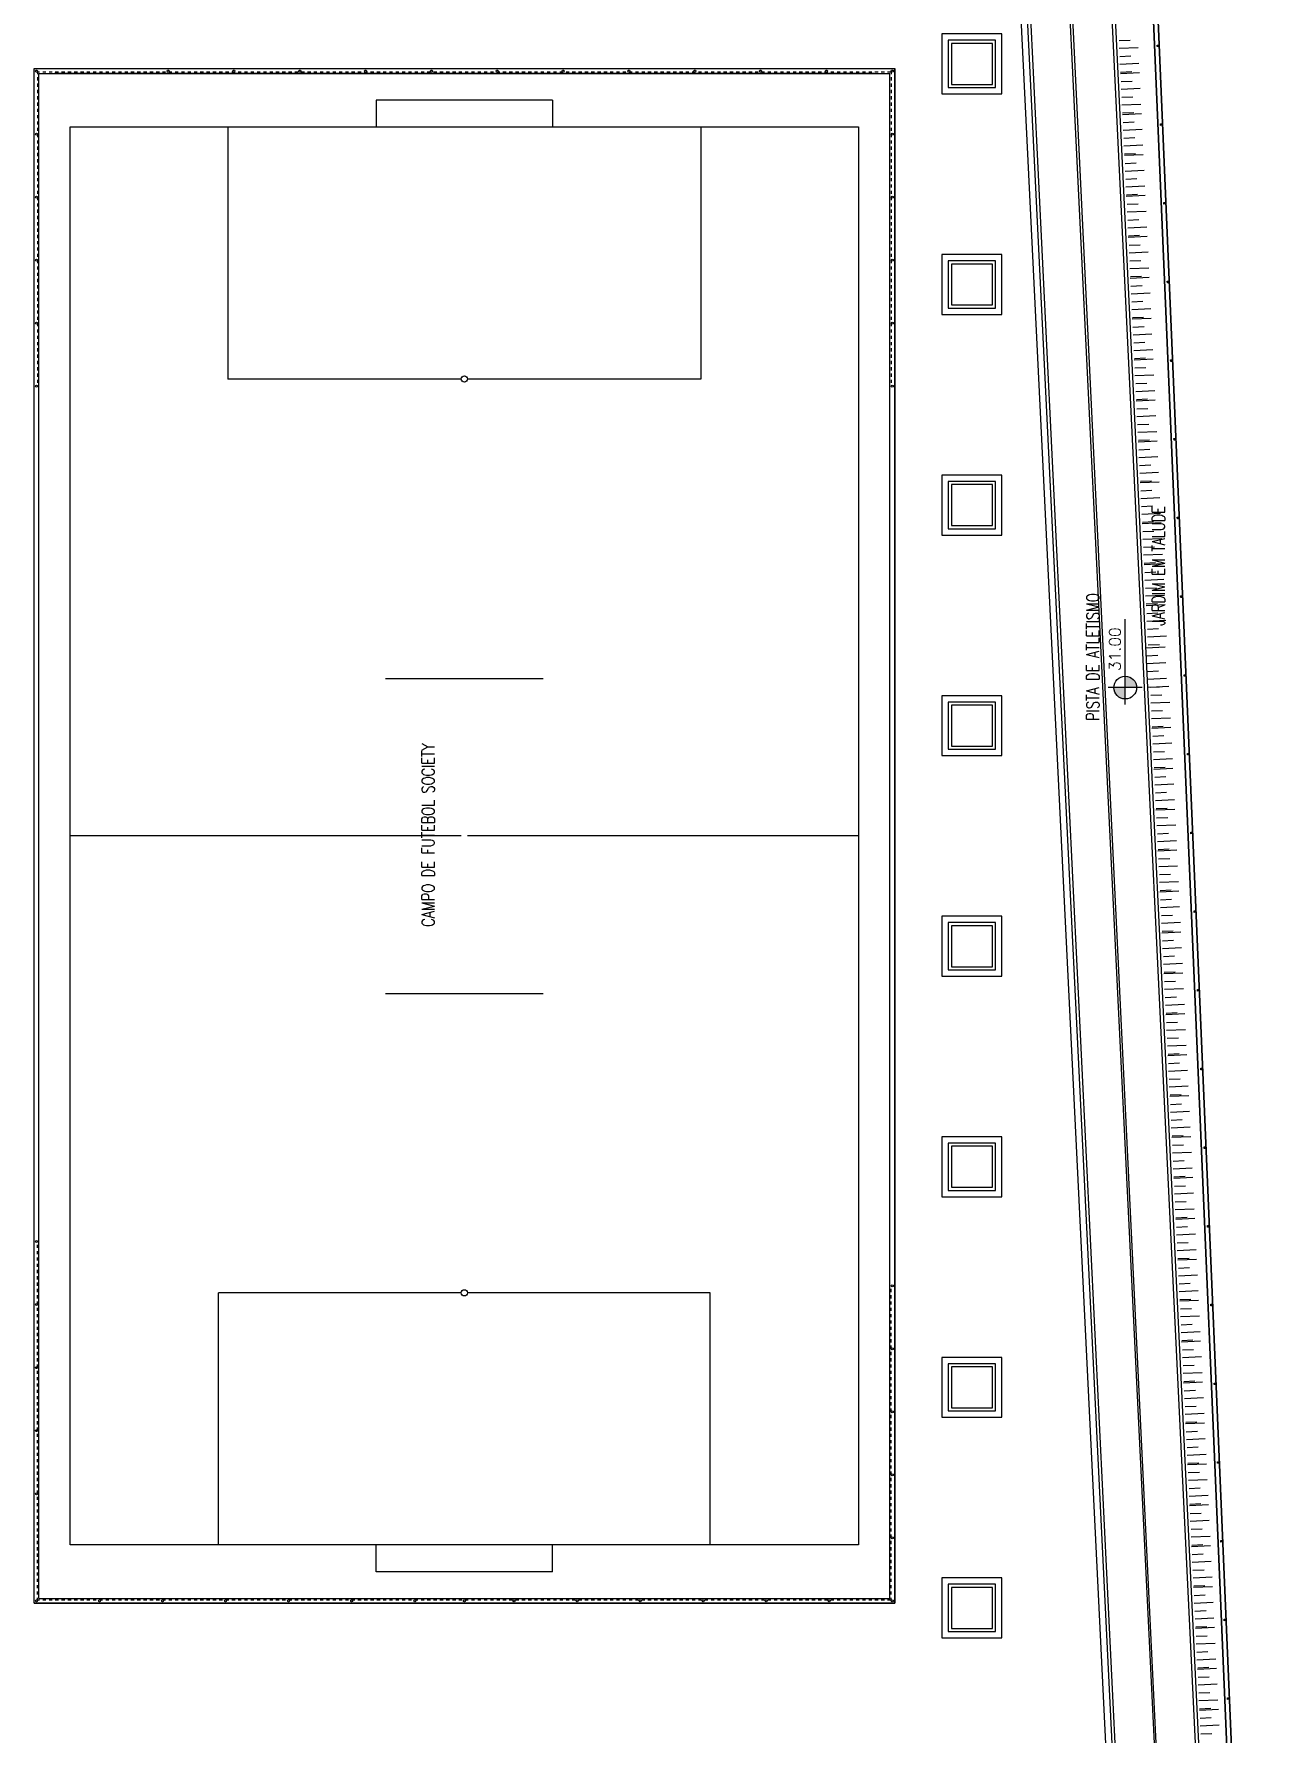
# Model space of a CAD drawing. Header units: millimetres. Extents: x 999 to 1260, y -38 to 225.
# Drawn here: x 1102.2 to 1141.7, y 69.1 to 123.1 of the extents above; entities that cross this region are included whole.
import ezdxf
from ezdxf.enums import TextEntityAlignment as Align

# ---------------------------------------------------------------- set-up
doc = ezdxf.new("R2010")
doc.units = ezdxf.units.MM
doc.linetypes.add('ARQ-MEPJ_BAS-PJ1-GERAL-R06$0$TT4', pattern=[0.1, 0.05, -0.05])
doc.layers.add('I-ARQ', color=8, linetype='Continuous')
doc.layers.add('I-NORMO_ARQ', color=9, linetype='Continuous')
doc.styles.add('ROMANS', font='romans', dxfattribs={"oblique": 15})

# ---------------------------------------------------------------- blocks, each defined once
blk = doc.blocks.new('praça')
at = {"layer": 'I-ARQ'}
h = blk.add_hatch(color=256, dxfattribs=at)
h.paths.add_polyline_path([(1278.537, -46.015), (1278.177, -46.015), (1278.177, -46.375, 0.414214)])
h.paths.add_polyline_path([(1278.177, -45.655, 0.414214), (1277.817, -46.015), (1278.177, -46.015)])
for p, q in [((1249.121, -11.401), (1249.121, -25.051)), ((1249.121, -11.401), (1297.821, -11.401)), ((1249.121, -11.401), (1249.121, -38.701)), ((1249.121, -38.701), (1249.121, -11.401)), ((1249.121, -11.401), (1297.821, -11.401)), ((1249.271, -11.551), (1249.271, -38.551)), ((1249.271, -11.551), (1297.671, -11.551)), ((1297.671, -11.551), (1297.671, -38.551)), ((1297.821, -11.401), (1297.821, -38.701)), ((1297.821, -11.401), (1297.821, -38.701)), ((1297.671, -38.051), (1297.671, -12.051)), ((1250.971, -37.551), (1250.971, -12.551)), ((1250.971, -12.551), (1295.971, -12.551)), ((1273.471, -24.951), (1273.471, -12.551)), ((1295.971, -12.551), (1295.971, -37.551)), ((1250.971, -17.251), (1258.971, -17.251)), ((1258.971, -24.951), (1258.971, -17.251)), ((1287.971, -24.951), (1287.971, -17.551)), ((1295.971, -17.551), (1287.971, -17.551)), ((1250.121, -27.851), (1250.121, -22.251)), ((1250.121, -22.251), (1250.971, -22.251)), ((1268.471, -22.551), (1268.471, -27.551)), ((1278.471, -22.551), (1278.471, -27.551)), ((1296.821, -22.251), (1295.971, -22.251)), ((1296.821, -27.851), (1296.821, -22.251)), ((1258.971, -32.851), (1258.971, -25.151)), ((1273.471, -37.551), (1273.471, -25.151)), ((1287.971, -32.551), (1287.971, -25.151)), ((1250.121, -27.851), (1250.971, -27.851)), ((1296.821, -27.851), (1295.971, -27.851)), ((1250.971, -32.851), (1258.971, -32.851)), ((1295.971, -32.551), (1287.971, -32.551)), ((1295.971, -37.551), (1250.971, -37.551)), ((1249.121, -38.701), (1297.821, -38.701)), ((1297.821, -38.701), (1249.121, -38.701)), ((1249.271, -38.551), (1297.671, -38.551)), ((1249.921, -40.201), (1248.021, -40.201)), ((1248.021, -40.201), (1248.021, -42.101)), ((1249.721, -40.401), (1248.221, -40.401)), ((1248.221, -40.401), (1248.221, -41.901)), ((1249.721, -41.901), (1249.721, -40.401)), ((1249.921, -42.101), (1249.921, -40.201)), ((1256.921, -40.201), (1255.021, -40.201)), ((1255.021, -40.201), (1255.021, -42.101)), ((1256.721, -40.401), (1255.221, -40.401)), ((1255.221, -40.401), (1255.221, -41.901)), ((1256.721, -41.901), (1256.721, -40.401)), ((1256.921, -42.101), (1256.921, -40.201)), ((1263.921, -40.201), (1262.021, -40.201)), ((1262.021, -40.201), (1262.021, -42.101)), ((1263.721, -40.401), (1262.221, -40.401)), ((1262.221, -40.401), (1262.221, -41.901)), ((1263.721, -41.901), (1263.721, -40.401)), ((1263.921, -42.101), (1263.921, -40.201)), ((1270.921, -40.201), (1269.021, -40.201)), ((1269.021, -40.201), (1269.021, -42.101)), ((1270.721, -40.401), (1269.221, -40.401)), ((1269.221, -40.401), (1269.221, -41.901)), ((1270.721, -41.901), (1270.721, -40.401)), ((1270.921, -42.101), (1270.921, -40.201)), ((1277.921, -40.201), (1276.021, -40.201)), ((1276.021, -40.201), (1276.021, -42.101)), ((1277.721, -40.401), (1276.221, -40.401)), ((1276.221, -40.401), (1276.221, -41.901)), ((1277.721, -41.901), (1277.721, -40.401)), ((1277.921, -42.101), (1277.921, -40.201)), ((1284.921, -40.201), (1283.021, -40.201)), ((1283.021, -40.201), (1283.021, -42.101)), ((1284.721, -40.401), (1283.221, -40.401)), ((1283.221, -40.401), (1283.221, -41.901)), ((1284.721, -41.901), (1284.721, -40.401)), ((1284.921, -42.101), (1284.921, -40.201)), ((1291.921, -40.201), (1290.021, -40.201)), ((1290.021, -40.201), (1290.021, -42.101)), ((1291.721, -40.401), (1290.221, -40.401)), ((1290.221, -40.401), (1290.221, -41.901)), ((1291.721, -41.901), (1291.721, -40.401)), ((1291.921, -42.101), (1291.921, -40.201)), ((1298.921, -40.201), (1297.021, -40.201)), ((1297.021, -40.201), (1297.021, -42.101)), ((1298.721, -40.401), (1297.221, -40.401)), ((1297.221, -40.401), (1297.221, -41.901)), ((1298.721, -41.901), (1298.721, -40.401)), ((1298.921, -42.101), (1298.921, -40.201)), ((1249.621, -40.501), (1248.321, -40.501)), ((1248.321, -40.501), (1248.321, -41.801)), ((1249.621, -41.801), (1249.621, -40.501)), ((1256.621, -40.501), (1255.321, -40.501)), ((1255.321, -40.501), (1255.321, -41.801)), ((1256.621, -41.801), (1256.621, -40.501)), ((1263.621, -40.501), (1262.321, -40.501)), ((1262.321, -40.501), (1262.321, -41.801)), ((1263.621, -41.801), (1263.621, -40.501)), ((1270.621, -40.501), (1269.321, -40.501)), ((1269.321, -40.501), (1269.321, -41.801)), ((1270.621, -41.801), (1270.621, -40.501)), ((1277.621, -40.501), (1276.321, -40.501)), ((1276.321, -40.501), (1276.321, -41.801)), ((1277.621, -41.801), (1277.621, -40.501)), ((1284.621, -40.501), (1283.321, -40.501)), ((1283.321, -40.501), (1283.321, -41.801)), ((1284.621, -41.801), (1284.621, -40.501)), ((1291.621, -40.501), (1290.321, -40.501)), ((1290.321, -40.501), (1290.321, -41.801)), ((1291.621, -41.801), (1291.621, -40.501)), ((1298.621, -40.501), (1297.321, -40.501)), ((1297.321, -40.501), (1297.321, -41.801)), ((1298.621, -41.801), (1298.621, -40.501)), ((1231.488, -46.039), (1330.066, -41.221)), ((1231.498, -46.239), (1330.076, -41.421)), ((1231.503, -46.339), (1330.21, -41.515)), ((1231.503, -46.339), (1330.11, -41.52)), ((1248.221, -41.901), (1249.721, -41.901)), ((1248.321, -41.801), (1249.621, -41.801)), ((1255.221, -41.901), (1256.721, -41.901)), ((1255.321, -41.801), (1256.621, -41.801)), ((1262.221, -41.901), (1263.721, -41.901)), ((1262.321, -41.801), (1263.621, -41.801)), ((1269.221, -41.901), (1270.721, -41.901)), ((1269.321, -41.801), (1270.621, -41.801)), ((1276.221, -41.901), (1277.721, -41.901)), ((1276.321, -41.801), (1277.621, -41.801)), ((1283.221, -41.901), (1284.721, -41.901)), ((1283.321, -41.801), (1284.621, -41.801)), ((1290.221, -41.901), (1291.721, -41.901)), ((1290.321, -41.801), (1291.621, -41.801)), ((1297.221, -41.901), (1298.721, -41.901)), ((1297.321, -41.801), (1298.621, -41.801)), ((1248.021, -42.101), (1249.921, -42.101)), ((1255.021, -42.101), (1256.921, -42.101)), ((1262.021, -42.101), (1263.921, -42.101)), ((1269.021, -42.101), (1270.921, -42.101)), ((1276.021, -42.101), (1277.921, -42.101)), ((1283.021, -42.101), (1284.921, -42.101)), ((1290.021, -42.101), (1291.921, -42.101)), ((1297.021, -42.101), (1298.921, -42.101)), ((1221.029, -48.136), (1330.067, -42.872)), ((1231.66, -47.583), (1330.248, -42.765)), ((1221.092, -49.384), (1330.118, -44.121)), ((1221.097, -49.484), (1330.123, -44.221)), ((1209.192, -50.891), (1360.968, -44.434)), ((1360.968, -44.434), (1209.192, -50.891)), ((1209.363, -50.734), (1360.813, -44.29)), ((1360.813, -44.29), (1209.363, -50.734)), ((1278.177, -46.555), (1278.177, -45.475)), ((1297.968, -45.846), (1297.997, -46.448)), ((1298.212, -45.844), (1298.228, -46.195)), ((1298.468, -45.822), (1298.497, -46.424)), ((1298.711, -45.82), (1298.728, -46.171)), ((1277.637, -46.015), (1280.35, -46.015)), ((1286.781, -46.386), (1286.81, -46.988)), ((1287.025, -46.384), (1287.041, -46.735)), ((1287.281, -46.362), (1287.31, -46.964)), ((1287.324, -46.37), (1287.341, -46.72)), ((1287.58, -46.347), (1287.61, -46.949)), ((1287.824, -46.346), (1287.841, -46.696)), ((1288.08, -46.323), (1288.109, -46.925)), ((1288.323, -46.322), (1288.34, -46.672)), ((1288.579, -46.299), (1288.608, -46.901)), ((1288.623, -46.307), (1288.64, -46.658)), ((1288.879, -46.285), (1288.908, -46.886)), ((1289.122, -46.283), (1289.139, -46.634)), ((1289.378, -46.261), (1289.407, -46.862)), ((1289.622, -46.259), (1289.638, -46.61)), ((1289.878, -46.237), (1289.907, -46.838)), ((1289.921, -46.244), (1289.938, -46.595)), ((1290.177, -46.222), (1290.206, -46.824)), ((1290.421, -46.22), (1290.438, -46.571)), ((1290.677, -46.198), (1290.706, -46.8)), ((1290.92, -46.196), (1290.937, -46.547)), ((1291.176, -46.174), (1291.205, -46.775)), ((1291.22, -46.182), (1291.237, -46.532)), ((1291.476, -46.159), (1291.505, -46.761)), ((1291.719, -46.158), (1291.736, -46.508)), ((1291.975, -46.135), (1292.004, -46.737)), ((1292.219, -46.134), (1292.235, -46.484)), ((1292.475, -46.111), (1292.504, -46.713)), ((1292.518, -46.119), (1292.535, -46.47)), ((1292.774, -46.097), (1292.803, -46.698)), ((1293.018, -46.095), (1293.035, -46.446)), ((1293.274, -46.073), (1293.303, -46.674)), ((1293.517, -46.071), (1293.534, -46.422)), ((1293.773, -46.049), (1293.802, -46.65)), ((1293.817, -46.056), (1293.834, -46.407)), ((1294.073, -46.034), (1294.102, -46.636)), ((1294.316, -46.032), (1294.333, -46.383)), ((1294.572, -46.01), (1294.601, -46.612)), ((1294.815, -46.008), (1294.832, -46.359)), ((1295.072, -45.986), (1295.101, -46.587)), ((1295.115, -45.994), (1295.132, -46.344)), ((1295.371, -45.971), (1295.4, -46.573)), ((1295.615, -45.97), (1295.631, -46.32)), ((1295.871, -45.947), (1295.9, -46.549)), ((1296.114, -45.945), (1296.131, -46.296)), ((1296.37, -45.923), (1296.399, -46.525)), ((1296.414, -45.931), (1296.431, -46.282)), ((1296.67, -45.909), (1296.699, -46.51)), ((1296.913, -45.907), (1296.93, -46.258)), ((1297.169, -45.885), (1297.198, -46.486)), ((1297.412, -45.883), (1297.429, -46.234)), ((1297.669, -45.861), (1297.698, -46.462)), ((1297.712, -45.868), (1297.729, -46.219)), ((1275.594, -46.926), (1275.623, -47.528)), ((1275.638, -46.934), (1275.655, -47.285)), ((1275.894, -46.912), (1275.923, -47.513)), ((1276.137, -46.91), (1276.154, -47.26)), ((1276.394, -46.887), (1276.423, -47.489)), ((1276.637, -46.886), (1276.654, -47.236)), ((1276.893, -46.863), (1276.922, -47.465)), ((1276.936, -46.871), (1276.953, -47.222)), ((1277.193, -46.849), (1277.222, -47.45)), ((1277.436, -46.847), (1277.453, -47.198)), ((1277.692, -46.825), (1277.721, -47.426)), ((1277.935, -46.823), (1277.952, -47.174)), ((1278.189, -46.746), (1278.206, -47.097)), ((1278.191, -46.801), (1278.22, -47.402)), ((1278.446, -46.724), (1278.475, -47.325)), ((1278.689, -46.722), (1278.706, -47.072)), ((1278.945, -46.699), (1278.974, -47.301)), ((1279.188, -46.698), (1279.205, -47.048)), ((1279.444, -46.675), (1279.473, -47.277)), ((1279.533, -46.746), (1279.55, -47.097)), ((1279.79, -46.724), (1279.819, -47.325)), ((1280.033, -46.722), (1280.05, -47.072)), ((1280.289, -46.699), (1280.318, -47.301)), ((1280.532, -46.698), (1280.549, -47.048)), ((1280.788, -46.675), (1280.817, -47.277)), ((1280.832, -46.683), (1280.849, -47.034)), ((1281.088, -46.661), (1281.117, -47.262)), ((1281.331, -46.659), (1281.348, -47.01)), ((1281.587, -46.637), (1281.616, -47.238)), ((1281.831, -46.635), (1281.848, -46.986)), ((1282.087, -46.613), (1282.116, -47.214)), ((1282.13, -46.62), (1282.147, -46.971)), ((1282.387, -46.598), (1282.416, -47.2)), ((1282.63, -46.596), (1282.647, -46.947)), ((1282.886, -46.574), (1282.915, -47.176)), ((1283.129, -46.572), (1283.146, -46.923)), ((1283.385, -46.55), (1283.414, -47.152)), ((1283.429, -46.558), (1283.446, -46.909)), ((1283.685, -46.536), (1283.714, -47.137)), ((1283.928, -46.534), (1283.945, -46.884)), ((1284.184, -46.511), (1284.213, -47.113)), ((1284.428, -46.51), (1284.445, -46.86)), ((1284.684, -46.487), (1284.713, -47.089)), ((1284.727, -46.495), (1284.744, -46.846)), ((1284.983, -46.473), (1285.013, -47.074)), ((1285.227, -46.471), (1285.244, -46.822)), ((1285.483, -46.449), (1285.512, -47.05)), ((1285.726, -46.447), (1285.743, -46.798)), ((1285.982, -46.425), (1286.011, -47.026)), ((1286.026, -46.432), (1286.043, -46.783)), ((1286.282, -46.41), (1286.311, -47.012)), ((1286.525, -46.408), (1286.542, -46.759)), ((1264.208, -47.476), (1264.237, -48.077)), ((1264.451, -47.474), (1264.468, -47.825)), ((1264.707, -47.452), (1264.736, -48.053)), ((1264.95, -47.45), (1264.967, -47.8)), ((1265.207, -47.427), (1265.236, -48.029)), ((1265.25, -47.435), (1265.267, -47.786)), ((1265.506, -47.413), (1265.535, -48.015)), ((1265.749, -47.411), (1265.766, -47.762)), ((1266.006, -47.389), (1266.035, -47.99)), ((1266.249, -47.387), (1266.266, -47.738)), ((1266.505, -47.365), (1266.534, -47.966)), ((1266.548, -47.373), (1266.565, -47.723)), ((1266.805, -47.35), (1266.834, -47.952)), ((1267.048, -47.348), (1267.065, -47.699)), ((1267.304, -47.326), (1267.333, -47.928)), ((1267.547, -47.324), (1267.564, -47.675)), ((1267.804, -47.302), (1267.833, -47.904)), ((1267.847, -47.31), (1267.864, -47.661)), ((1268.103, -47.288), (1268.132, -47.889)), ((1268.346, -47.286), (1268.363, -47.637)), ((1268.603, -47.264), (1268.632, -47.865)), ((1268.846, -47.262), (1268.863, -47.612)), ((1269.102, -47.239), (1269.131, -47.841)), ((1269.145, -47.247), (1269.162, -47.598)), ((1269.402, -47.225), (1269.431, -47.827)), ((1269.645, -47.223), (1269.662, -47.574)), ((1269.901, -47.201), (1269.93, -47.802)), ((1270.144, -47.199), (1270.161, -47.55)), ((1270.4, -47.177), (1270.43, -47.778)), ((1270.444, -47.185), (1270.461, -47.535)), ((1270.7, -47.162), (1270.729, -47.764)), ((1270.943, -47.16), (1270.96, -47.511)), ((1271.2, -47.138), (1271.229, -47.74)), ((1271.443, -47.136), (1271.46, -47.487)), ((1271.699, -47.114), (1271.728, -47.716)), ((1271.742, -47.122), (1271.759, -47.473)), ((1271.999, -47.1), (1272.028, -47.701)), ((1272.242, -47.098), (1272.259, -47.449)), ((1272.498, -47.076), (1272.527, -47.677)), ((1272.741, -47.074), (1272.758, -47.424)), ((1272.997, -47.051), (1273.026, -47.653)), ((1273.041, -47.059), (1273.058, -47.41)), ((1273.297, -47.037), (1273.326, -47.638)), ((1273.54, -47.035), (1273.557, -47.386)), ((1273.797, -47.013), (1273.826, -47.614)), ((1274.04, -47.011), (1274.057, -47.362)), ((1274.296, -46.989), (1274.325, -47.59)), ((1274.339, -46.997), (1274.356, -47.347)), ((1274.596, -46.974), (1274.625, -47.576)), ((1274.839, -46.972), (1274.856, -47.323)), ((1275.095, -46.95), (1275.124, -47.552)), ((1275.338, -46.948), (1275.355, -47.299)), ((1288.529, -47.456), (1288.579, -47.454)), ((1288.531, -47.516), (1288.529, -47.456)), ((1288.579, -47.454), (1288.581, -47.514)), ((1291.027, -47.35), (1291.077, -47.347)), ((1291.029, -47.409), (1291.027, -47.35)), ((1291.079, -47.407), (1291.029, -47.409)), ((1291.077, -47.347), (1291.079, -47.407)), ((1293.524, -47.243), (1293.574, -47.241)), ((1293.527, -47.303), (1293.524, -47.243)), ((1293.577, -47.301), (1293.527, -47.303)), ((1293.574, -47.241), (1293.577, -47.301)), ((1296.022, -47.137), (1296.072, -47.135)), ((1296.025, -47.197), (1296.022, -47.137)), ((1296.075, -47.195), (1296.025, -47.197)), ((1296.072, -47.135), (1296.075, -47.195)), ((1298.52, -47.031), (1298.57, -47.029)), ((1298.522, -47.091), (1298.52, -47.031)), ((1298.572, -47.089), (1298.522, -47.091)), ((1298.57, -47.029), (1298.572, -47.089)), ((1253.021, -48.016), (1253.05, -48.617)), ((1253.264, -48.014), (1253.281, -48.365)), ((1253.52, -47.992), (1253.549, -48.593)), ((1253.564, -47.999), (1253.58, -48.35)), ((1253.82, -47.977), (1253.849, -48.579)), ((1254.063, -47.975), (1254.08, -48.326)), ((1254.319, -47.953), (1254.348, -48.555)), ((1254.562, -47.951), (1254.579, -48.302)), ((1254.819, -47.929), (1254.848, -48.53)), ((1254.862, -47.937), (1254.879, -48.287)), ((1255.118, -47.914), (1255.147, -48.516)), ((1255.361, -47.913), (1255.378, -48.263)), ((1255.618, -47.89), (1255.647, -48.492)), ((1255.861, -47.888), (1255.878, -48.239)), ((1256.117, -47.866), (1256.146, -48.468)), ((1256.16, -47.874), (1256.177, -48.225)), ((1256.417, -47.852), (1256.446, -48.453)), ((1256.66, -47.85), (1256.677, -48.201)), ((1256.916, -47.828), (1256.945, -48.429)), ((1257.159, -47.826), (1257.176, -48.177)), ((1257.416, -47.804), (1257.445, -48.405)), ((1257.459, -47.811), (1257.476, -48.162)), ((1257.715, -47.789), (1257.744, -48.391)), ((1257.958, -47.787), (1257.975, -48.138)), ((1258.215, -47.765), (1258.244, -48.367)), ((1258.458, -47.763), (1258.475, -48.114)), ((1258.714, -47.741), (1258.743, -48.342)), ((1258.757, -47.749), (1258.774, -48.099)), ((1259.014, -47.726), (1259.043, -48.328)), ((1259.257, -47.725), (1259.274, -48.075)), ((1259.513, -47.702), (1259.542, -48.304)), ((1259.756, -47.7), (1259.773, -48.051)), ((1260.013, -47.678), (1260.042, -48.28)), ((1260.056, -47.686), (1260.073, -48.037)), ((1260.312, -47.664), (1260.341, -48.265)), ((1260.555, -47.662), (1260.572, -48.013)), ((1260.812, -47.64), (1260.841, -48.241)), ((1261.055, -47.638), (1261.072, -47.988)), ((1261.311, -47.615), (1261.34, -48.217)), ((1261.354, -47.623), (1261.371, -47.974)), ((1261.611, -47.601), (1261.64, -48.203)), ((1261.854, -47.599), (1261.871, -47.95)), ((1262.11, -47.577), (1262.139, -48.178)), ((1262.353, -47.575), (1262.37, -47.926)), ((1262.61, -47.553), (1262.639, -48.154)), ((1262.653, -47.561), (1262.67, -47.911)), ((1262.909, -47.538), (1262.938, -48.14)), ((1263.152, -47.537), (1263.169, -47.887)), ((1263.409, -47.514), (1263.438, -48.116)), ((1263.652, -47.512), (1263.669, -47.863)), ((1263.908, -47.49), (1263.937, -48.092)), ((1263.951, -47.498), (1263.968, -47.849)), ((1276.04, -47.987), (1276.09, -47.985)), ((1276.043, -48.047), (1276.04, -47.987)), ((1276.09, -47.985), (1276.093, -48.045)), ((1278.538, -47.881), (1278.588, -47.879)), ((1278.541, -47.941), (1278.538, -47.881)), ((1278.59, -47.939), (1278.541, -47.941)), ((1278.588, -47.879), (1278.59, -47.939)), ((1281.036, -47.775), (1281.086, -47.772)), ((1281.038, -47.835), (1281.036, -47.775)), ((1281.088, -47.832), (1281.038, -47.835)), ((1281.086, -47.772), (1281.088, -47.832)), ((1283.533, -47.668), (1283.583, -47.666)), ((1283.536, -47.728), (1283.533, -47.668)), ((1283.586, -47.726), (1283.536, -47.728)), ((1283.583, -47.666), (1283.586, -47.726)), ((1286.031, -47.562), (1286.081, -47.56)), ((1286.034, -47.622), (1286.031, -47.562)), ((1286.084, -47.62), (1286.034, -47.622)), ((1286.081, -47.56), (1286.084, -47.62)), ((1288.581, -47.514), (1288.531, -47.516)), ((1244.974, -48.414), (1244.99, -48.765)), ((1245.23, -48.392), (1245.259, -48.993)), ((1245.473, -48.39), (1245.49, -48.741)), ((1245.729, -48.368), (1245.758, -48.969)), ((1245.773, -48.375), (1245.79, -48.726)), ((1246.029, -48.353), (1246.058, -48.955)), ((1246.272, -48.351), (1246.289, -48.702)), ((1246.528, -48.329), (1246.557, -48.931)), ((1246.771, -48.327), (1246.788, -48.678)), ((1247.028, -48.305), (1247.057, -48.907)), ((1247.071, -48.313), (1247.088, -48.663)), ((1247.327, -48.29), (1247.356, -48.892)), ((1247.57, -48.289), (1247.587, -48.639)), ((1247.827, -48.266), (1247.856, -48.868)), ((1248.07, -48.265), (1248.087, -48.615)), ((1248.326, -48.242), (1248.355, -48.844)), ((1248.37, -48.25), (1248.386, -48.601)), ((1248.626, -48.228), (1248.655, -48.829)), ((1248.869, -48.226), (1248.886, -48.577)), ((1249.125, -48.204), (1249.154, -48.805)), ((1249.368, -48.202), (1249.385, -48.553)), ((1249.625, -48.18), (1249.654, -48.781)), ((1249.668, -48.187), (1249.685, -48.538)), ((1249.924, -48.165), (1249.953, -48.767)), ((1250.167, -48.163), (1250.184, -48.514)), ((1250.424, -48.141), (1250.453, -48.743)), ((1250.667, -48.139), (1250.684, -48.49)), ((1250.923, -48.117), (1250.952, -48.718)), ((1250.967, -48.125), (1250.983, -48.475)), ((1251.223, -48.102), (1251.252, -48.704)), ((1251.466, -48.101), (1251.483, -48.451)), ((1251.722, -48.078), (1251.751, -48.68)), ((1251.965, -48.077), (1251.982, -48.427)), ((1252.222, -48.054), (1252.251, -48.656)), ((1252.265, -48.062), (1252.282, -48.413)), ((1252.521, -48.04), (1252.55, -48.641)), ((1252.764, -48.038), (1252.781, -48.389)), ((1263.552, -48.518), (1263.601, -48.516)), ((1263.554, -48.578), (1263.552, -48.518)), ((1263.601, -48.516), (1263.604, -48.576)), ((1266.049, -48.412), (1266.099, -48.41)), ((1266.052, -48.472), (1266.049, -48.412)), ((1266.102, -48.47), (1266.052, -48.472)), ((1266.099, -48.41), (1266.102, -48.47)), ((1268.547, -48.306), (1268.597, -48.304)), ((1268.55, -48.366), (1268.547, -48.306)), ((1268.6, -48.364), (1268.55, -48.366)), ((1268.597, -48.304), (1268.6, -48.364)), ((1271.045, -48.2), (1271.095, -48.198)), ((1271.047, -48.26), (1271.045, -48.2)), ((1271.097, -48.258), (1271.047, -48.26)), ((1271.095, -48.198), (1271.097, -48.258)), ((1273.542, -48.093), (1273.592, -48.091)), ((1273.545, -48.153), (1273.542, -48.093)), ((1273.595, -48.151), (1273.545, -48.153)), ((1273.592, -48.091), (1273.595, -48.151)), ((1276.093, -48.045), (1276.043, -48.047)), ((1251.063, -49.05), (1251.113, -49.048)), ((1251.065, -49.11), (1251.063, -49.05)), ((1251.113, -49.048), (1251.115, -49.108)), ((1253.561, -48.944), (1253.611, -48.941)), ((1253.563, -49.004), (1253.561, -48.944)), ((1253.613, -49.001), (1253.563, -49.004)), ((1253.611, -48.941), (1253.613, -49.001)), ((1256.058, -48.837), (1256.108, -48.835)), ((1256.061, -48.897), (1256.058, -48.837)), ((1256.111, -48.895), (1256.061, -48.897)), ((1256.108, -48.835), (1256.111, -48.895)), ((1258.556, -48.731), (1258.606, -48.729)), ((1258.559, -48.791), (1258.556, -48.731)), ((1258.609, -48.789), (1258.559, -48.791)), ((1258.606, -48.729), (1258.609, -48.789)), ((1261.054, -48.625), (1261.104, -48.623)), ((1261.056, -48.685), (1261.054, -48.625)), ((1261.106, -48.683), (1261.056, -48.685)), ((1261.104, -48.623), (1261.106, -48.683)), ((1263.604, -48.576), (1263.554, -48.578)), ((1246.067, -49.262), (1246.117, -49.26)), ((1246.07, -49.322), (1246.067, -49.262)), ((1246.12, -49.32), (1246.07, -49.322)), ((1246.117, -49.26), (1246.12, -49.32)), ((1248.565, -49.156), (1248.615, -49.154)), ((1248.568, -49.216), (1248.565, -49.156)), ((1248.618, -49.214), (1248.568, -49.216)), ((1248.615, -49.154), (1248.618, -49.214)), ((1251.115, -49.108), (1251.065, -49.11))]:
    blk.add_line(p, q, dxfattribs=at)
at = {"layer": 'I-ARQ', "linetype": 'ARQ-MEPJ_BAS-PJ1-GERAL-R06$0$TT4'}
for p, q in [((1249.196, -11.507), (1260.596, -11.507)), ((1249.227, -11.476), (1249.227, -38.626)), ((1297.746, -11.507), (1287.746, -11.507)), ((1297.715, -11.476), (1297.715, -38.626)), ((1249.196, -38.594), (1259.196, -38.594)), ((1297.746, -38.594), (1287.746, -38.594))]:
    blk.add_line(p, q, dxfattribs=at)
at = {"layer": 'I-ARQ'}
for centre, radius in [((1249.196, -11.476), 0.0312), ((1252.596, -11.476), 0.0312), ((1254.596, -11.476), 0.0312), ((1256.596, -11.476), 0.0312), ((1258.596, -11.476), 0.0312), ((1260.596, -11.476), 0.0312), ((1287.746, -11.476), 0.0312), ((1289.746, -11.476), 0.0312), ((1291.746, -11.476), 0.0312), ((1293.746, -11.476), 0.0312), ((1295.746, -11.476), 0.0312), ((1297.746, -11.476), 0.0312), ((1297.746, -11.476), 0.0312), ((1249.196, -13.476), 0.0312), ((1249.196, -15.476), 0.0312), ((1297.746, -15.652), 0.0312), ((1249.196, -17.476), 0.0312), ((1297.746, -17.741), 0.0312), ((1249.196, -19.476), 0.0312), ((1297.746, -19.829), 0.0312), ((1249.196, -21.476), 0.0312), ((1297.746, -21.918), 0.0312), ((1249.196, -23.476), 0.0312), ((1297.746, -24.006), 0.0312), ((1249.196, -25.051), 0.0312), ((1258.971, -25.051), 0.1), ((1287.971, -25.051), 0.1), ((1297.746, -26.095), 0.0312), ((1249.196, -26.626), 0.0312), ((1297.746, -28.183), 0.0312), ((1249.196, -28.626), 0.0312), ((1249.196, -30.626), 0.0312), ((1297.746, -30.272), 0.0312), ((1297.746, -32.36), 0.0312), ((1249.196, -32.626), 0.0312), ((1297.746, -34.449), 0.0312), ((1249.196, -34.626), 0.0312), ((1249.196, -36.626), 0.0312), ((1297.746, -36.537), 0.0312), ((1249.196, -38.626), 0.0312), ((1251.196, -38.626), 0.0312), ((1253.196, -38.626), 0.0312), ((1255.196, -38.626), 0.0312), ((1257.196, -38.626), 0.0312), ((1259.196, -38.626), 0.0312), ((1287.746, -38.626), 0.0312), ((1289.746, -38.626), 0.0312), ((1291.746, -38.626), 0.0312), ((1293.746, -38.626), 0.0312), ((1295.746, -38.626), 0.0312), ((1297.746, -38.626), 0.0312), ((1278.177, -46.015), 0.36)]:
    blk.add_circle(centre, radius, dxfattribs=at)
at = {"layer": 'I-ARQ', "width": 1, "flags": 3}
blk.add_attdef('CODIGO', text='', height=0.024, rotation=360, dxfattribs=at).set_placement((1257.016, 34.844), align=Align.MIDDLE)
at = {"layer": 'I-ARQ', "text_generation_flag": 4, "width": 1, "flags": 3}
blk.add_attdef('CODIGO', text='', height=0.024, rotation=360, dxfattribs=at).set_placement((1258.871, 16.028), align=Align.MIDDLE)
at = {"layer": 'I-ARQ', "style": 'ROMANS', "width": 1}
blk.add_attdef('0.00', (1278.703, -45.867), '', height=0.36, dxfattribs=at)
at = {"layer": 'I-NORMO_ARQ', "style": 'ROMANS', "width": 0.75}
for s, p in [('CAMPO DE FUTEBOL SOCIETY', (1273.502, -23.901)), ('PISTA DE ATLETISMO', (1279.149, -44.989)), ('JARDIM EM TALUDE', (1282.04, -47.066))]:
    blk.add_text(s, height=0.4, dxfattribs=at).set_placement(p, align=Align.MIDDLE_CENTER)

msp = doc.modelspace()

# ---------------------------------------------------------------- block references
at = {"layer": 'I-ARQ', "rotation": 90}
msp.add_blockref('praça', (1090.782, -1175.864), dxfattribs=at).add_auto_attribs({'0.00': '31.00'})

doc.saveas('drawing.dxf')
